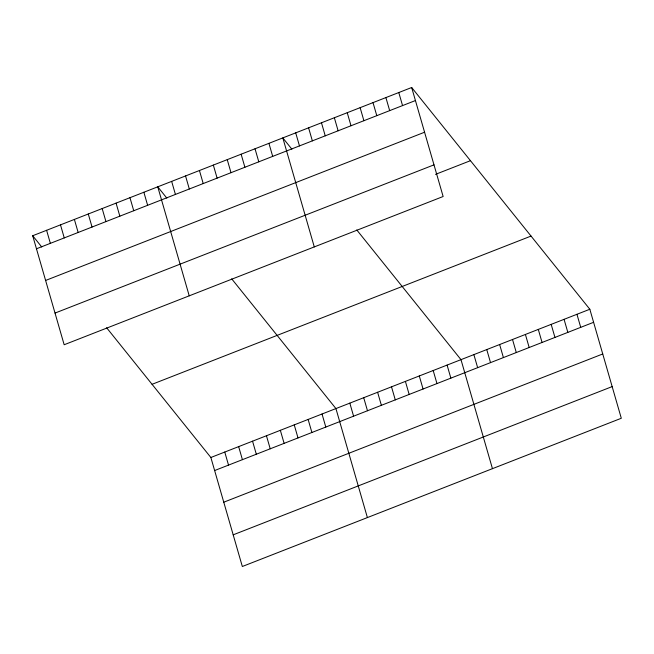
<?xml version="1.0" encoding="UTF-8"?>
<svg xmlns="http://www.w3.org/2000/svg" width="654" height="654" viewBox="0 0 654 654"><rect width="100%" height="100%" fill="white"/><g stroke="black" fill="none" stroke-linecap="round" stroke-linejoin="round"><path stroke-width="0.98" d="M411.668 87.505L443.134 196.511L64.166 344.748L32.7 235.734L411.668 87.505L589.834 309.252L621.3 418.266L242.332 566.495L210.866 457.489L106.635 327.76M36.469 248.782L415.437 100.552M45.608 280.452L424.577 132.222M55.026 313.078L433.994 164.849M435.49 174.365L470.463 160.68M152.071 384.307L531.04 236.078M210.866 457.489L589.834 309.252M214.635 470.537L593.603 322.308M223.774 502.198L602.743 353.969M233.192 534.833L612.16 386.596M291.864 149.161L282.822 137.904L314.288 246.91M356.757 229.93L460.988 359.651L492.454 468.665M166.803 198.08L157.761 186.815L189.227 295.829M231.696 278.841L335.927 408.57L367.393 517.584M32.7 235.734L41.742 246.991M576.951 314.296L580.719 327.343M564.067 319.332L567.836 332.387M551.183 324.376L554.944 337.423M538.299 329.412L542.06 342.467M525.407 334.456L529.176 347.503M512.523 339.491L516.292 352.547M499.64 344.535L503.408 357.583M486.756 349.571L490.525 362.627M398.785 92.541L402.553 105.596M473.872 354.615L477.641 367.662M385.901 97.585L389.67 110.632M373.017 102.621L376.786 115.676M447.091 365.087L450.859 378.135M360.133 107.665L363.894 120.712M433.193 370.524L436.962 383.571M347.241 112.701L351.01 125.756M419.296 375.96L423.064 389.007M334.358 117.745L338.126 130.792M405.406 381.396L409.167 394.444M321.474 122.78L325.242 135.836M391.509 386.833L395.278 399.88M308.59 127.824L312.359 140.872M377.611 392.261L381.38 405.317M295.706 132.86L299.475 145.916M363.714 397.697L367.483 410.753M349.825 403.134L353.585 416.181M268.925 143.34L272.693 156.388M255.027 148.769L258.796 161.824M322.03 414.007L325.798 427.054M241.13 154.205L244.898 167.261M308.132 419.443L311.901 432.49M227.24 159.641L231.001 172.689M294.243 424.871L298.003 437.927M213.343 165.078L217.112 178.125M280.345 430.307L284.114 443.363M199.445 170.514L203.214 183.561M266.448 435.744L270.216 448.791M185.548 175.951L189.317 188.998M252.55 441.18L256.319 454.228M171.659 181.387L175.419 194.434M238.653 446.617L242.421 459.664M224.763 452.053L228.524 465.1M143.864 192.251L147.632 205.307M129.966 197.688L133.735 210.735M116.077 203.124L119.837 216.172M102.179 208.561L105.948 221.608M88.282 213.997L92.05 227.044M74.384 219.425L78.153 232.481M60.495 224.862L64.255 237.917M46.598 230.298L50.366 243.345"/></g></svg>
